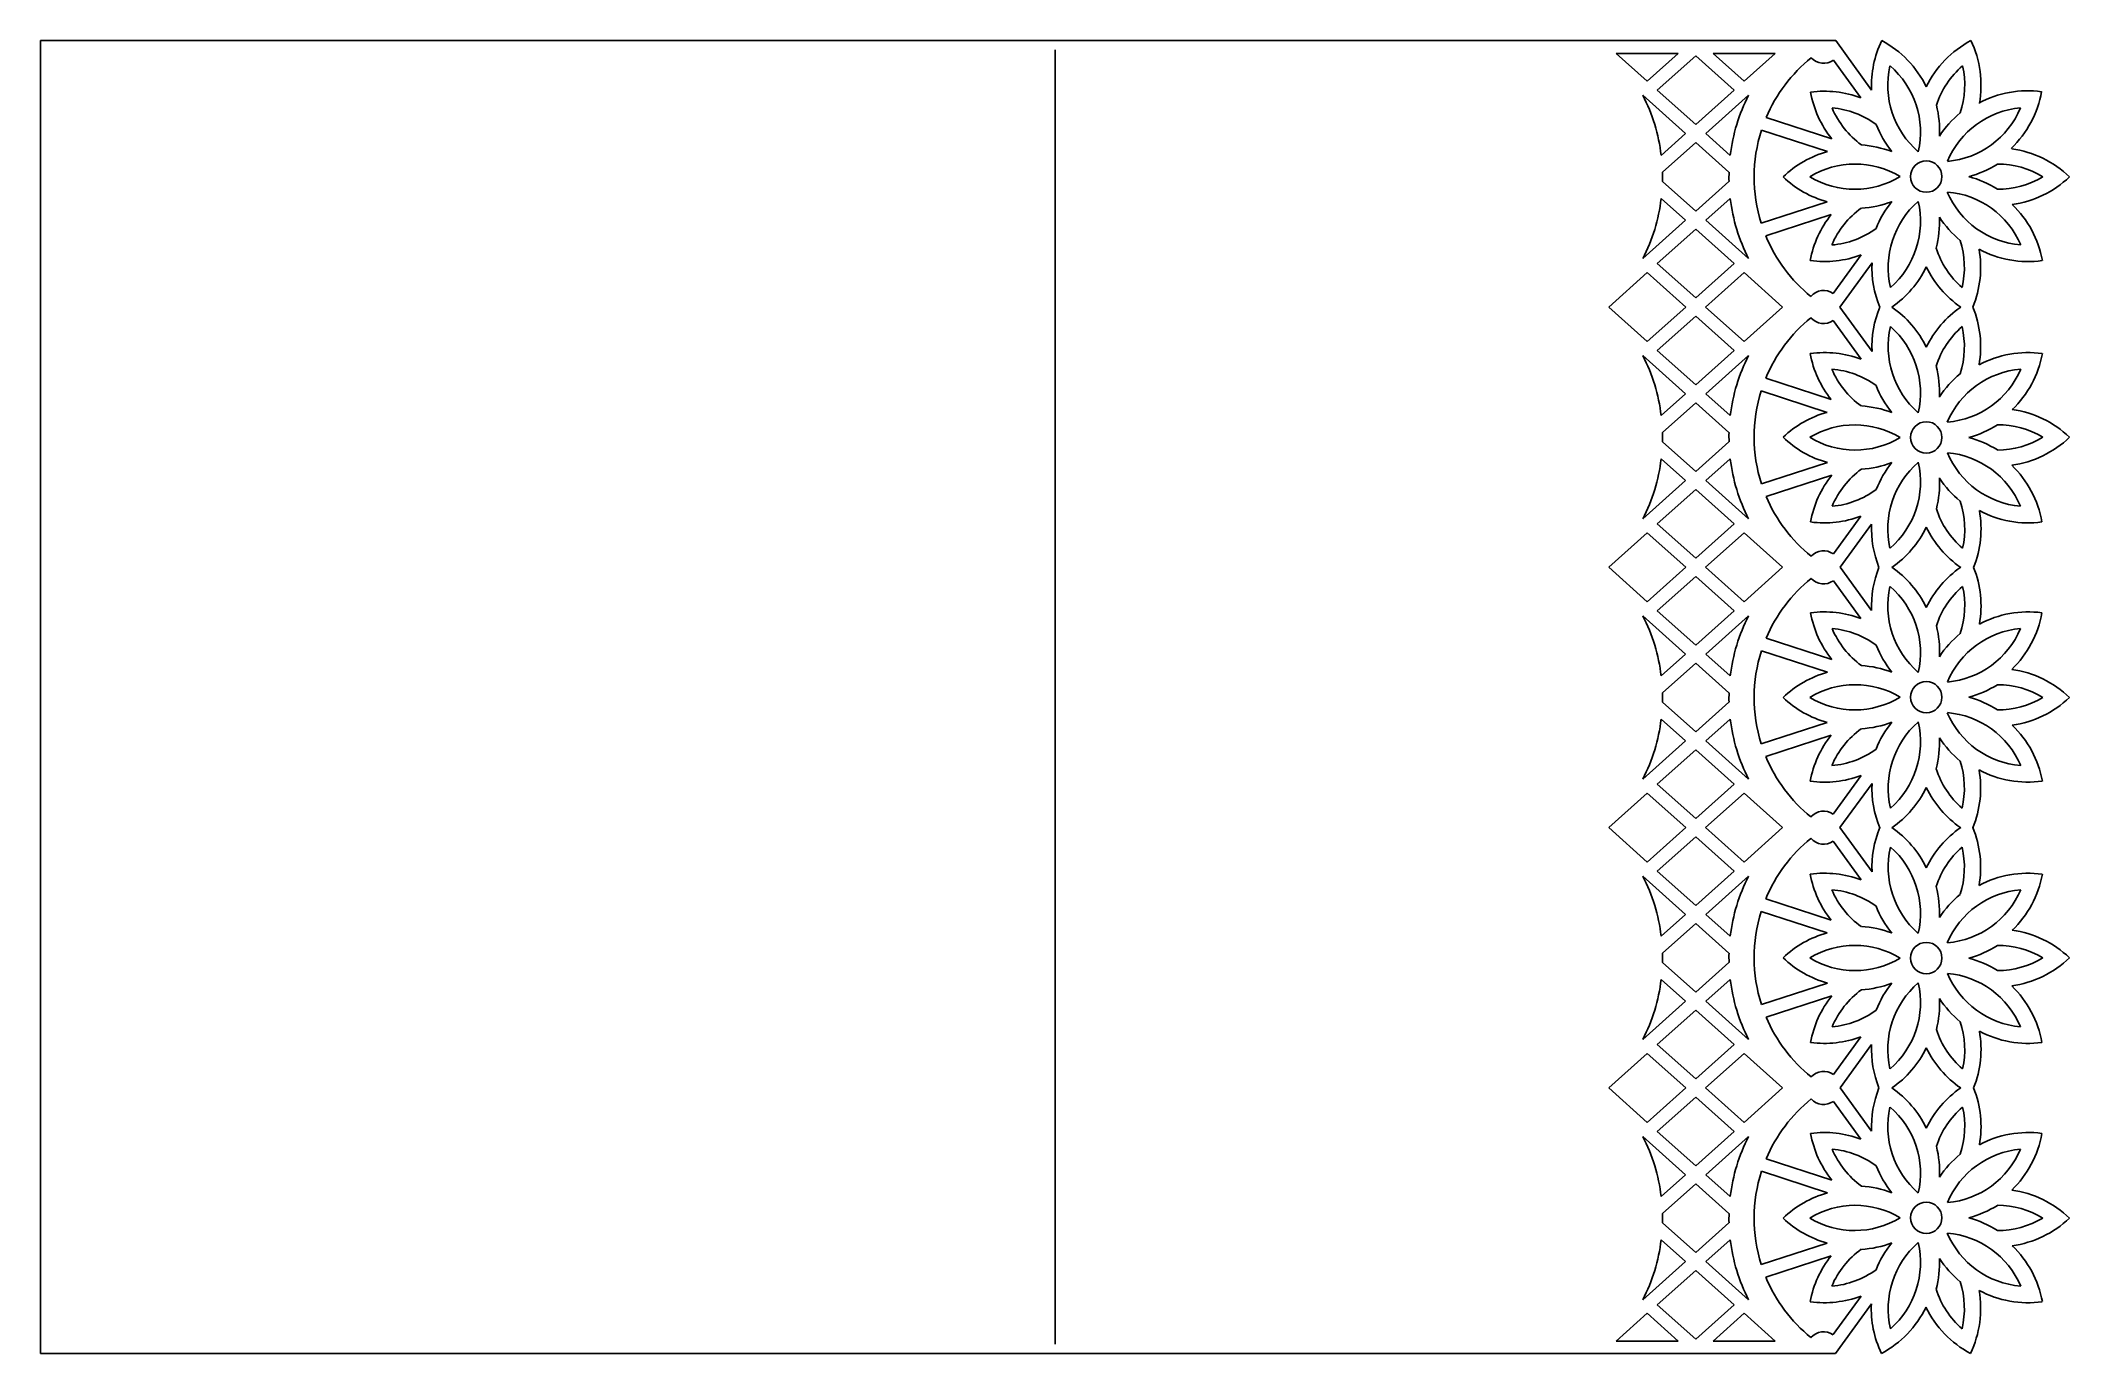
# Model space of a CAD drawing. Extents: x 25 to 241, y 33 to 173.
import ezdxf

# ---------------------------------------------------------------- set-up
doc = ezdxf.new("R2010")
doc.units = 0
doc.layers.get('0').update_dxf_attribs({"linetype": 'CONTINUOUS'})

msp = doc.modelspace()

# ---------------------------------------------------------------- linework, layer by layer
for p, q in [((216.31, 172.96), (25.28, 172.96)), ((25.28, 172.96), (25.28, 33.26)), ((220.13, 167.7), (216.31, 172.96)), ((133.23, 34.26), (133.23, 171.96)), ((192.96, 171.59), (196.25, 168.64)), ((192.96, 171.59), (199.56, 171.59)), ((199.56, 171.59), (196.25, 168.64)), ((201.41, 171.33), (197.32, 167.68)), ((201.41, 171.33), (205.5, 167.68)), ((203.26, 171.59), (206.57, 168.64)), ((209.86, 171.59), (203.26, 171.59)), ((209.86, 171.59), (206.57, 168.64)), ((218.98, 166.86), (216.06, 170.88)), ((195.79, 167.14), (200.34, 163.07)), ((197.32, 167.68), (201.41, 164.02)), ((205.5, 167.68), (201.41, 164.02)), ((207.03, 167.14), (202.48, 163.07)), ((215.89, 162.5), (208.91, 164.77)), ((200.34, 163.07), (197.74, 160.75)), ((201.41, 162.11), (197.87, 158.95)), ((201.41, 162.11), (204.95, 158.95)), ((202.48, 163.07), (205.08, 160.75)), ((215.45, 161.15), (208.41, 163.43)), ((201.41, 154.8), (197.87, 157.96)), ((201.41, 154.8), (204.95, 157.96)), ((200.34, 153.84), (197.74, 156.16)), ((202.48, 153.84), (205.08, 156.16)), ((215.39, 155.81), (208.37, 153.53)), ((195.79, 149.77), (200.34, 153.84)), ((207.03, 149.77), (202.48, 153.84)), ((215.83, 154.45), (208.86, 152.18)), ((197.32, 149.23), (201.41, 152.89)), ((205.5, 149.23), (201.41, 152.89)), ((201.41, 145.58), (197.32, 149.23)), ((201.41, 145.58), (205.5, 149.23)), ((219.01, 150.16), (216.03, 146.05)), ((220.17, 149.32), (216.74, 144.61)), ((192.17, 144.61), (196.25, 148.27)), ((200.36, 144.61), (196.25, 148.27)), ((202.46, 144.61), (206.57, 148.27)), ((210.65, 144.61), (206.57, 148.27)), ((192.17, 144.61), (196.25, 140.94)), ((200.36, 144.61), (196.25, 140.94)), ((201.41, 143.63), (197.32, 139.99)), ((201.41, 143.63), (205.5, 139.99)), ((202.46, 144.61), (206.57, 140.94)), ((210.65, 144.61), (206.57, 140.94)), ((219.01, 139.05), (216.03, 143.16)), ((220.17, 139.89), (216.74, 144.61)), ((195.79, 139.44), (200.34, 135.37)), ((197.32, 139.99), (201.41, 136.32)), ((205.5, 139.99), (201.41, 136.32)), ((207.03, 139.44), (202.48, 135.37)), ((215.83, 134.76), (208.86, 137.03)), ((200.34, 135.37), (197.74, 133.05)), ((201.41, 134.41), (197.87, 131.25)), ((201.41, 134.41), (204.95, 131.25)), ((202.48, 135.37), (205.08, 133.05)), ((215.39, 133.4), (208.37, 135.68)), ((201.41, 127.1), (197.87, 130.26)), ((201.41, 127.1), (204.95, 130.26)), ((200.34, 126.14), (197.74, 128.46)), ((202.48, 126.14), (205.08, 128.46)), ((215.45, 128.06), (208.41, 125.78)), ((195.79, 122.07), (200.34, 126.14)), ((207.03, 122.07), (202.48, 126.14)), ((215.89, 126.71), (208.91, 124.44)), ((197.32, 121.53), (201.41, 125.19)), ((205.5, 121.53), (201.41, 125.19)), ((201.41, 117.88), (197.32, 121.53)), ((201.41, 117.88), (205.5, 121.53)), ((218.98, 122.35), (216.06, 118.33)), ((220.13, 121.51), (216.79, 116.91)), ((192.17, 116.91), (196.25, 120.57)), ((200.36, 116.91), (196.25, 120.57)), ((202.46, 116.91), (206.57, 120.57)), ((210.65, 116.91), (206.57, 120.57)), ((192.17, 116.91), (196.25, 113.24)), ((200.36, 116.91), (196.25, 113.24)), ((202.46, 116.91), (206.57, 113.24)), ((210.65, 116.91), (206.57, 113.24)), ((220.13, 112.3), (216.79, 116.91)), ((201.41, 115.93), (197.32, 112.29)), ((201.41, 115.93), (205.5, 112.29)), ((218.98, 111.46), (216.06, 115.48)), ((197.32, 112.29), (201.41, 108.63)), ((205.5, 112.29), (201.41, 108.63)), ((195.79, 111.74), (200.34, 107.67)), ((207.03, 111.74), (202.48, 107.67)), ((215.45, 105.75), (208.41, 108.03)), ((215.89, 107.11), (208.91, 109.37)), ((200.34, 107.67), (197.74, 105.35)), ((201.41, 106.71), (197.87, 103.55)), ((201.41, 106.71), (204.95, 103.55)), ((202.48, 107.67), (205.08, 105.35)), ((201.41, 99.4), (197.87, 102.56)), ((201.41, 99.4), (204.95, 102.56)), ((200.34, 98.44), (197.74, 100.76)), ((202.48, 98.44), (205.08, 100.76)), ((215.39, 100.41), (208.37, 98.13)), ((195.79, 94.37), (200.34, 98.44)), ((197.32, 93.83), (201.41, 97.49)), ((205.5, 93.83), (201.41, 97.49)), ((207.03, 94.37), (202.48, 98.44)), ((215.83, 99.05), (208.86, 96.79)), ((192.17, 89.21), (196.25, 92.87)), ((200.36, 89.21), (196.25, 92.87)), ((201.41, 90.18), (197.32, 93.83)), ((201.41, 90.18), (205.5, 93.83)), ((202.46, 89.21), (206.57, 92.87)), ((210.65, 89.21), (206.57, 92.87)), ((219.01, 94.76), (216.03, 90.66)), ((220.17, 93.92), (216.74, 89.21)), ((192.17, 89.21), (196.25, 85.55)), ((200.36, 89.21), (196.25, 85.55)), ((202.46, 89.21), (206.57, 85.55)), ((210.65, 89.21), (206.57, 85.55)), ((220.17, 84.49), (216.74, 89.21)), ((201.41, 88.23), (197.32, 84.59)), ((201.41, 88.23), (205.5, 84.59)), ((219.01, 83.65), (216.03, 87.76)), ((197.32, 84.59), (201.41, 80.93)), ((205.5, 84.59), (201.41, 80.93)), ((195.79, 84.05), (200.34, 79.97)), ((207.03, 84.05), (202.48, 79.97)), ((200.34, 79.97), (197.74, 77.65)), ((202.48, 79.97), (205.08, 77.65)), ((215.39, 78.01), (208.37, 80.29)), ((215.83, 79.36), (208.86, 81.63)), ((201.41, 79.01), (197.87, 75.86)), ((201.41, 79.01), (204.95, 75.86)), ((201.41, 71.7), (197.87, 74.86)), ((201.41, 71.7), (204.95, 74.86)), ((200.34, 70.75), (197.74, 73.06)), ((202.48, 70.75), (205.08, 73.06)), ((215.45, 72.67), (208.41, 70.38)), ((215.89, 71.31), (208.91, 69.04)), ((195.79, 66.67), (200.34, 70.75)), ((197.32, 66.13), (201.41, 69.79)), ((205.5, 66.13), (201.41, 69.79)), ((207.03, 66.67), (202.48, 70.75)), ((218.98, 66.95), (216.06, 62.94)), ((192.17, 61.51), (196.25, 65.17)), ((200.36, 61.51), (196.25, 65.17)), ((201.41, 62.48), (197.32, 66.13)), ((201.41, 62.48), (205.5, 66.13)), ((202.46, 61.51), (206.57, 65.17)), ((210.65, 61.51), (206.57, 65.17)), ((220.13, 66.12), (216.79, 61.51)), ((192.17, 61.51), (196.25, 57.85)), ((200.36, 61.51), (196.25, 57.85)), ((201.41, 60.53), (197.32, 56.89)), ((201.41, 60.53), (205.5, 56.89)), ((202.46, 61.51), (206.57, 57.85)), ((210.65, 61.51), (206.57, 57.85)), ((220.13, 56.9), (216.79, 61.51)), ((218.98, 56.06), (216.06, 60.08)), ((195.79, 56.35), (200.34, 52.27)), ((197.32, 56.89), (201.41, 53.23)), ((205.5, 56.89), (201.41, 53.23)), ((207.03, 56.35), (202.48, 52.27)), ((215.89, 51.71), (208.91, 53.98)), ((200.34, 52.27), (197.74, 49.96)), ((202.48, 52.27), (205.08, 49.96)), ((215.45, 50.35), (208.41, 52.64)), ((201.41, 51.31), (197.87, 48.16)), ((201.41, 51.31), (204.95, 48.16)), ((200.34, 43.05), (197.74, 45.36)), ((201.41, 44.01), (197.87, 47.16)), ((201.41, 44.01), (204.95, 47.16)), ((202.48, 43.05), (205.08, 45.36)), ((215.39, 45.01), (208.37, 42.73)), ((215.83, 43.65), (208.86, 41.39)), ((195.79, 38.97), (200.34, 43.05)), ((197.32, 38.43), (201.41, 42.09)), ((205.5, 38.43), (201.41, 42.09)), ((207.03, 38.97), (202.48, 43.05)), ((219.01, 39.37), (216.03, 35.26)), ((192.96, 34.58), (196.25, 37.53)), ((199.56, 34.58), (196.25, 37.53)), ((201.41, 34.78), (197.32, 38.43)), ((201.41, 34.78), (205.5, 38.43)), ((203.26, 34.58), (206.57, 37.53)), ((209.86, 34.58), (206.57, 37.53)), ((220.1, 38.53), (216.27, 33.26)), ((192.96, 34.58), (199.56, 34.58)), ((209.86, 34.58), (203.26, 34.58)), ((25.28, 33.26), (216.27, 33.26))]:
    msp.add_line(p, q)
for centre in [(225.94, 158.49), (225.94, 130.73), (225.94, 103.09), (225.94, 75.33), (225.94, 47.69)]:
    msp.add_circle(centre, 1.67)
for centre, radius, start, end in [((231.18, 168.2), 11.06, 154.4696, 182.5874), ((216, 163.2), 11.06, 25.9332, 61.9369), ((235.89, 163.2), 11.06, 118.0641, 154.0668), ((220.71, 168.2), 11.06, 349.9369, 25.5315), ((223.93, 158.42), 16.31, 128.817, 157.0886), ((215.02, 172.3), 1.76, 221.7493, 305.9996), ((231.18, 168.2), 9.33, 167.1358, 229.2707), ((216, 163.2), 9.33, 347.1358, 49.2707), ((235.89, 163.2), 9.33, 130.7304, 161.957), ((220.71, 168.2), 9.33, 341.6386, 12.8652), ((178.89, 158.49), 18.98, 6.8511, 27.1274), ((223.93, 158.49), 18.98, 152.8726, 173.1489), ((215.09, 156.51), 11.06, 69.4132, 97.5315), ((224.53, 169.4), 11.06, 190.0641, 218.5896), ((236.76, 156.56), 11.06, 82.4696, 118.0641), ((227.32, 169.46), 11.06, 313.9332, 349.9369), ((224.53, 169.4), 9.33, 202.7304, 233.957), ((215.09, 156.51), 9.33, 53.6386, 84.8652), ((216, 163.34), 11.36, 357.2339, 14.0068), ((236.8, 156.51), 11.36, 129.5888, 146.3617), ((227.36, 169.4), 9.33, 275.1358, 337.2707), ((236.8, 156.51), 9.33, 95.1358, 157.2707), ((223.93, 158.42), 16.31, 162.1105, 197.4739), ((231.18, 168.2), 11.36, 201.5888, 218.3617), ((218.38, 150.49), 11.06, 105.4102, 133.9369), ((218.38, 150.49), 9.33, 59.1358, 121.2707), ((218.25, 150.53), 11.36, 69.2339, 86.0068), ((227.49, 169.44), 11.36, 285.2339, 302.0068), ((233.51, 150.49), 9.33, 58.7304, 89.957), ((233.51, 150.49), 11.06, 46.0641, 82.0668), ((178.89, 158.42), 18.98, 358.5895, 1.596), ((223.93, 158.42), 18.98, 178.404, 181.4105), ((218.33, 166.47), 11.06, 226.4696, 254.5874), ((218.33, 166.47), 9.33, 239.1358, 301.2707), ((227.42, 147.55), 11.36, 57.5888, 74.3617), ((233.56, 166.47), 9.33, 269.6386, 300.8652), ((233.56, 166.47), 11.06, 277.9369, 313.5315), ((178.89, 158.42), 18.98, 332.8726, 353.1489), ((223.93, 158.42), 18.98, 186.8511, 207.1274), ((218.33, 166.47), 11.36, 273.5888, 290.3617), ((231.13, 148.71), 11.36, 141.2339, 158.0068), ((231.22, 148.82), 9.33, 131.1358, 193.2707), ((216, 153.71), 9.33, 311.1358, 13.2707), ((236.76, 160.51), 9.33, 203.1358, 265.2707), ((227.42, 147.55), 9.33, 23.1358, 85.2707), ((227.42, 147.55), 11.06, 10.4696, 46.0641), ((224.47, 147.55), 11.06, 141.4132, 169.5315), ((224.47, 147.55), 9.33, 125.6386, 156.8652), ((216, 153.71), 11.36, 345.5888, 2.3617), ((236.85, 160.4), 11.36, 213.2339, 230.0068), ((223.93, 158.42), 16.31, 202.4944, 231.0381), ((215.13, 160.51), 9.33, 274.7304, 305.957), ((220.67, 148.82), 9.33, 346.7304, 17.957), ((215.13, 160.51), 11.06, 262.0641, 290.5896), ((231.22, 148.82), 11.06, 177.4102, 202.4212), ((235.89, 153.71), 9.33, 197.6386, 228.8652), ((220.67, 148.82), 11.06, 337.5794, 10.0668), ((236.76, 160.51), 11.06, 241.9332, 277.9369), ((216, 153.71), 11.06, 304.6036, 334.0641), ((235.89, 153.71), 11.06, 205.9369, 235.3981), ((215.02, 144.61), 1.76, 55.1763, 139.8409), ((223.93, 130.79), 16.31, 128.9619, 157.5056), ((215.02, 144.61), 1.76, 220.1591, 304.8237), ((231.22, 140.39), 11.06, 157.5788, 182.5898), ((231.22, 140.39), 9.33, 166.7293, 228.8642), ((216, 135.5), 9.33, 346.7293, 48.8642), ((216, 135.5), 11.06, 25.9359, 55.3964), ((235.89, 135.5), 11.06, 124.6019, 154.0631), ((235.89, 135.5), 9.33, 131.1348, 162.3614), ((220.67, 140.39), 9.33, 342.043, 13.2696), ((220.67, 140.39), 11.06, 349.9332, 22.4206), ((178.89, 130.79), 18.98, 6.8511, 27.1274), ((223.93, 130.79), 18.98, 152.8726, 173.1489), ((215.13, 128.7), 11.06, 69.4104, 97.9359), ((224.47, 141.66), 11.06, 190.4685, 218.5868), ((216, 135.5), 11.36, 357.6383, 14.4112), ((236.76, 128.7), 11.06, 82.0631, 118.0668), ((227.42, 141.66), 11.06, 313.9359, 349.5304), ((215.13, 128.7), 9.33, 54.043, 85.2696), ((224.47, 141.66), 9.33, 203.1348, 234.3614), ((231.13, 140.5), 11.36, 201.9932, 218.7661), ((236.85, 128.81), 11.36, 129.9932, 146.7661), ((227.42, 141.66), 9.33, 274.7293, 336.8642), ((236.76, 128.7), 9.33, 94.7293, 156.8642), ((223.93, 130.79), 16.31, 162.5261, 197.8895), ((218.33, 122.74), 11.36, 69.6383, 86.4112), ((218.33, 122.74), 11.06, 105.4126, 133.5304), ((218.33, 122.74), 9.33, 58.7293, 120.8642), ((227.42, 141.66), 11.36, 285.6383, 302.4112), ((233.56, 122.75), 9.33, 59.1348, 90.3614), ((233.56, 122.75), 11.06, 46.4685, 82.0631), ((178.89, 130.79), 18.98, 358.404, 1.4105), ((223.93, 130.79), 18.98, 178.5895, 181.596), ((218.38, 138.72), 11.06, 226.0631, 254.5898), ((218.38, 138.72), 9.33, 238.7293, 300.8642), ((227.49, 119.77), 11.36, 57.9932, 74.7661), ((233.51, 138.72), 9.33, 270.043, 301.2696), ((233.51, 138.72), 11.06, 277.9332, 313.9359), ((178.89, 130.72), 18.98, 332.8726, 353.1489), ((223.93, 130.72), 18.98, 186.8511, 207.1274), ((218.25, 138.68), 11.36, 273.9932, 290.7661), ((231.18, 121.01), 11.36, 141.6383, 158.4112), ((231.18, 121.01), 9.33, 130.7293, 192.8642), ((216, 126.01), 9.33, 310.7293, 12.8642), ((236.8, 132.7), 9.33, 202.7293, 264.8642), ((227.36, 119.81), 9.33, 22.7293, 84.8642), ((227.36, 119.81), 11.06, 10.0631, 46.0668), ((224.53, 119.81), 11.06, 141.4104, 169.9359), ((224.53, 119.81), 9.33, 126.043, 157.2696), ((216, 125.87), 11.36, 345.9932, 2.7661), ((236.8, 132.7), 11.36, 213.6383, 230.4112), ((223.93, 130.79), 16.31, 202.9114, 231.183), ((215.09, 132.7), 9.33, 275.1348, 306.3614), ((235.89, 126.01), 9.33, 198.043, 229.2696), ((220.71, 121.01), 9.33, 347.1348, 18.3614), ((215.09, 132.7), 11.06, 262.4685, 290.5868), ((231.18, 121.01), 11.06, 177.4126, 201.8095), ((216, 126.01), 11.06, 304.6176, 334.0668), ((235.89, 126.01), 11.06, 205.9332, 235.3825), ((220.71, 121.01), 11.06, 338.1889, 10.0631), ((236.8, 132.7), 11.06, 241.9359, 277.5304), ((215.02, 116.91), 1.76, 54.0004, 138.2507), ((231.18, 112.8), 11.06, 158.1905, 182.5874), ((216, 107.81), 11.06, 25.9332, 55.3824), ((235.89, 107.81), 11.06, 124.6175, 154.0668), ((220.71, 112.8), 11.06, 349.9369, 21.8111), ((223.93, 103.03), 16.31, 128.817, 157.0886), ((215.02, 116.91), 1.76, 221.7493, 305.9996), ((231.18, 112.8), 9.33, 167.1358, 229.2707), ((216, 107.81), 9.33, 347.1358, 49.2707), ((235.89, 107.81), 9.33, 130.7304, 161.957), ((220.71, 112.8), 9.33, 341.6386, 12.8652), ((178.89, 103.09), 18.98, 6.8511, 27.1274), ((223.93, 103.09), 18.98, 152.8726, 173.1489), ((215.09, 101.11), 11.06, 69.4132, 97.5315), ((224.53, 114), 11.06, 190.0641, 218.5896), ((224.53, 114), 9.33, 202.7304, 233.957), ((215.09, 101.11), 9.33, 53.6386, 84.8652), ((216, 107.95), 11.36, 357.2339, 14.0068), ((236.8, 101.11), 9.33, 95.1358, 157.2707), ((227.36, 114), 9.33, 275.1358, 337.2707), ((236.8, 101.11), 11.06, 82.4696, 118.0641), ((227.36, 114), 11.06, 313.9332, 349.9369), ((223.93, 103.03), 16.31, 162.1105, 197.4739), ((231.18, 112.8), 11.36, 201.5888, 218.3617), ((236.8, 101.11), 11.36, 129.5888, 146.3617), ((218.25, 95.13), 11.36, 69.2339, 86.0068), ((233.51, 95.09), 11.06, 46.0641, 82.0668), ((218.38, 95.09), 11.06, 105.4102, 133.9369), ((218.38, 95.09), 9.33, 59.1358, 121.2707), ((227.49, 114.05), 11.36, 285.2339, 302.0068), ((233.51, 95.09), 9.33, 58.7304, 89.957), ((178.89, 103.03), 18.98, 358.5895, 1.596), ((223.93, 103.03), 18.98, 178.404, 181.4105), ((218.33, 111.07), 11.06, 226.4696, 254.5874), ((218.33, 111.07), 9.33, 239.1358, 301.2707), ((227.42, 92.15), 11.36, 57.5888, 74.3617), ((233.56, 111.07), 9.33, 269.6386, 300.8652), ((233.56, 111.07), 11.06, 277.9369, 313.5315), ((178.89, 103.03), 18.98, 332.8726, 353.1489), ((223.93, 103.03), 18.98, 186.8511, 207.1274), ((224.47, 92.15), 9.33, 125.6386, 156.8652), ((218.33, 111.07), 11.36, 273.5888, 290.3617), ((231.13, 93.31), 11.36, 141.2339, 158.0068), ((231.22, 93.42), 9.33, 131.1358, 193.2707), ((216, 98.31), 9.33, 311.1358, 13.2707), ((227.42, 92.15), 9.33, 23.1358, 85.2707), ((236.76, 105.11), 9.33, 203.1358, 265.2707), ((227.42, 92.15), 11.06, 10.4696, 46.0641), ((224.47, 92.15), 11.06, 141.4132, 169.5315), ((215.13, 105.11), 9.33, 274.7304, 305.957), ((216, 98.31), 11.36, 345.5888, 2.3617), ((236.85, 105), 11.36, 213.2339, 230.0068), ((223.93, 103.03), 16.31, 202.4944, 231.0381), ((235.89, 98.31), 9.33, 197.6386, 228.8652), ((220.67, 93.42), 9.33, 346.7304, 17.957), ((220.67, 93.42), 11.06, 337.5794, 10.0668), ((236.76, 105.11), 11.06, 241.9332, 277.9369), ((215.13, 105.11), 11.06, 262.0641, 290.5896), ((231.22, 93.42), 11.06, 177.4102, 202.4212), ((216, 98.31), 11.06, 304.6036, 334.0641), ((235.89, 98.31), 11.06, 205.9369, 235.3981), ((215.02, 89.21), 1.76, 55.1763, 139.8409), ((231.22, 84.99), 11.06, 157.5788, 182.5898), ((216, 80.11), 11.06, 25.9359, 55.3964), ((235.89, 80.11), 11.06, 124.6019, 154.0631), ((220.67, 84.99), 11.06, 349.9332, 22.4206), ((223.93, 75.39), 16.31, 128.9619, 157.5056), ((215.02, 89.21), 1.76, 220.1591, 304.8237), ((231.22, 84.99), 9.33, 166.7293, 228.8642), ((216, 80.11), 9.33, 346.7293, 48.8642), ((235.89, 80.11), 9.33, 131.1348, 162.3614), ((220.67, 84.99), 9.33, 342.043, 13.2696), ((215.13, 73.3), 11.06, 69.4104, 97.9359), ((224.47, 86.26), 11.06, 190.4685, 218.5868), ((236.76, 73.3), 11.06, 82.0631, 118.0668), ((227.42, 86.26), 11.06, 313.9359, 349.5304), ((178.89, 75.39), 18.98, 6.8511, 27.1274), ((223.93, 75.39), 18.98, 152.8726, 173.1489), ((224.47, 86.26), 9.33, 203.1348, 234.3614), ((215.13, 73.3), 9.33, 54.043, 85.2696), ((216, 80.11), 11.36, 357.6383, 14.4112), ((236.85, 73.41), 11.36, 129.9932, 146.7661), ((236.76, 73.3), 9.33, 94.7293, 156.8642), ((227.42, 86.26), 9.33, 274.7293, 336.8642), ((223.93, 75.39), 16.31, 162.5261, 197.8895), ((231.13, 85.1), 11.36, 201.9932, 218.7661), ((218.33, 67.35), 11.06, 105.4126, 133.5304), ((218.33, 67.35), 11.36, 69.6383, 86.4112), ((233.56, 67.35), 11.06, 46.4685, 82.0631), ((178.89, 75.39), 18.98, 358.404, 1.4105), ((223.93, 75.39), 18.98, 178.5895, 181.596), ((218.33, 67.35), 9.33, 58.7293, 120.8642), ((227.42, 86.26), 11.36, 285.6383, 302.4112), ((233.56, 67.35), 9.33, 59.1348, 90.3614), ((218.38, 83.33), 11.06, 226.0631, 254.5898), ((218.38, 83.33), 9.33, 238.7293, 300.8642), ((227.36, 64.41), 9.33, 22.7293, 84.8642), ((236.8, 77.31), 9.33, 202.7293, 264.8642), ((227.49, 64.37), 11.36, 57.9932, 74.7661), ((233.51, 83.33), 9.33, 270.043, 301.2696), ((233.51, 83.33), 11.06, 277.9332, 313.9359), ((178.89, 75.33), 18.98, 332.8726, 353.1489), ((223.93, 75.33), 18.98, 186.8511, 207.1274), ((224.53, 64.41), 11.06, 141.4104, 169.9359), ((224.53, 64.41), 9.33, 126.043, 157.2696), ((218.25, 83.28), 11.36, 273.9932, 290.7661), ((231.18, 65.62), 11.36, 141.6383, 158.4112), ((231.18, 65.62), 9.33, 130.7293, 192.8642), ((216, 70.61), 9.33, 310.7293, 12.8642), ((227.36, 64.41), 11.06, 10.0631, 46.0668), ((215.09, 77.31), 9.33, 275.1348, 306.3614), ((216, 70.47), 11.36, 345.9932, 2.7661), ((236.8, 77.31), 11.36, 213.6383, 230.4112), ((223.93, 75.39), 16.31, 202.9114, 231.183), ((215.09, 77.31), 11.06, 262.4685, 290.5868), ((235.89, 70.61), 9.33, 198.043, 229.2696), ((220.71, 65.62), 9.33, 347.1348, 18.3614), ((220.71, 65.62), 11.06, 338.1889, 10.0631), ((236.8, 77.31), 11.06, 241.9359, 277.5304), ((231.18, 65.62), 11.06, 177.4126, 201.8095), ((216, 70.61), 11.06, 304.6176, 334.0668), ((235.89, 70.61), 11.06, 205.9332, 235.3825), ((215.02, 61.51), 1.76, 54.0004, 138.2507), ((231.18, 57.4), 11.06, 158.1905, 182.5874), ((216, 52.41), 11.06, 25.9332, 55.3824), ((235.89, 52.41), 11.06, 124.6175, 154.0668), ((220.71, 57.4), 11.06, 349.9369, 21.8111), ((223.93, 47.63), 16.31, 128.817, 157.0886), ((215.02, 61.51), 1.76, 221.7493, 305.9996), ((231.18, 57.4), 9.33, 167.1358, 229.2707), ((216, 52.41), 9.33, 347.1358, 49.2707), ((235.89, 52.41), 9.33, 130.7304, 161.957), ((220.71, 57.4), 9.33, 341.6386, 12.8652), ((178.89, 47.69), 18.98, 6.8511, 27.1274), ((223.93, 47.69), 18.98, 152.8726, 173.1489), ((215.09, 45.71), 11.06, 69.4132, 97.5315), ((224.53, 58.61), 11.06, 190.0641, 218.5896), ((236.8, 45.71), 11.06, 82.4696, 118.0641), ((227.36, 58.6), 11.06, 313.9332, 349.9369), ((224.53, 58.61), 9.33, 202.7304, 233.957), ((215.09, 45.71), 9.33, 53.6386, 84.8652), ((216, 52.55), 11.36, 357.2339, 14.0068), ((236.8, 45.71), 11.36, 129.5888, 146.3617), ((236.8, 45.71), 9.33, 95.1358, 157.2707), ((227.36, 58.6), 9.33, 275.1358, 337.2707), ((223.93, 47.63), 16.31, 162.1105, 197.4739), ((231.18, 57.4), 11.36, 201.5888, 218.3617), ((218.38, 39.69), 11.06, 105.4102, 133.9369), ((218.25, 39.74), 11.36, 69.2339, 86.0068), ((233.51, 39.69), 11.06, 46.0641, 82.0668), ((178.89, 47.63), 18.98, 358.5895, 1.596), ((223.93, 47.63), 18.98, 178.404, 181.4105), ((218.33, 55.67), 11.06, 226.4696, 254.5874), ((218.38, 39.69), 9.33, 59.1358, 121.2707), ((218.33, 55.67), 9.33, 239.1358, 301.2707), ((227.49, 58.65), 11.36, 285.2339, 302.0068), ((227.42, 36.76), 11.36, 57.5888, 74.3617), ((233.56, 55.67), 9.33, 269.6386, 300.8652), ((233.51, 39.69), 9.33, 58.7304, 89.957), ((233.56, 55.67), 11.06, 277.9369, 313.5315), ((178.89, 47.63), 18.98, 332.8726, 353.1489), ((223.93, 47.63), 18.98, 186.8511, 207.1274), ((227.42, 36.76), 9.33, 23.1358, 85.2707), ((236.76, 49.72), 9.33, 203.1358, 265.2707), ((224.47, 36.76), 11.06, 141.4132, 169.5315), ((224.47, 36.76), 9.33, 125.6386, 156.8652), ((218.33, 55.67), 11.36, 273.5888, 290.3617), ((231.13, 37.91), 11.36, 141.2339, 158.0068), ((231.22, 38.03), 9.33, 131.1358, 193.2707), ((216, 42.91), 9.33, 311.1358, 13.2707), ((216, 42.91), 11.36, 345.5888, 2.3617), ((236.85, 49.6), 11.36, 213.2339, 230.0068), ((227.42, 36.76), 11.06, 10.4696, 46.0641), ((223.93, 47.63), 16.31, 202.4944, 231.0381), ((215.13, 49.72), 9.33, 274.7304, 305.957), ((215.13, 49.72), 11.06, 262.0641, 290.5896), ((235.89, 42.91), 9.33, 197.6386, 228.8652), ((220.67, 38.03), 9.33, 346.7304, 17.957), ((220.67, 38.03), 11.06, 334.4685, 10.0631), ((236.76, 49.72), 11.06, 241.9332, 277.9369), ((231.15, 38.03), 11.06, 177.4126, 205.5304), ((215.97, 43.02), 11.06, 298.0631, 334.0668), ((235.85, 43.02), 11.06, 205.9332, 241.9359), ((215.02, 33.81), 1.76, 55.1763, 139.8409)]:
    msp.add_arc(centre, radius, start, end)

doc.saveas('drawing.dxf')
